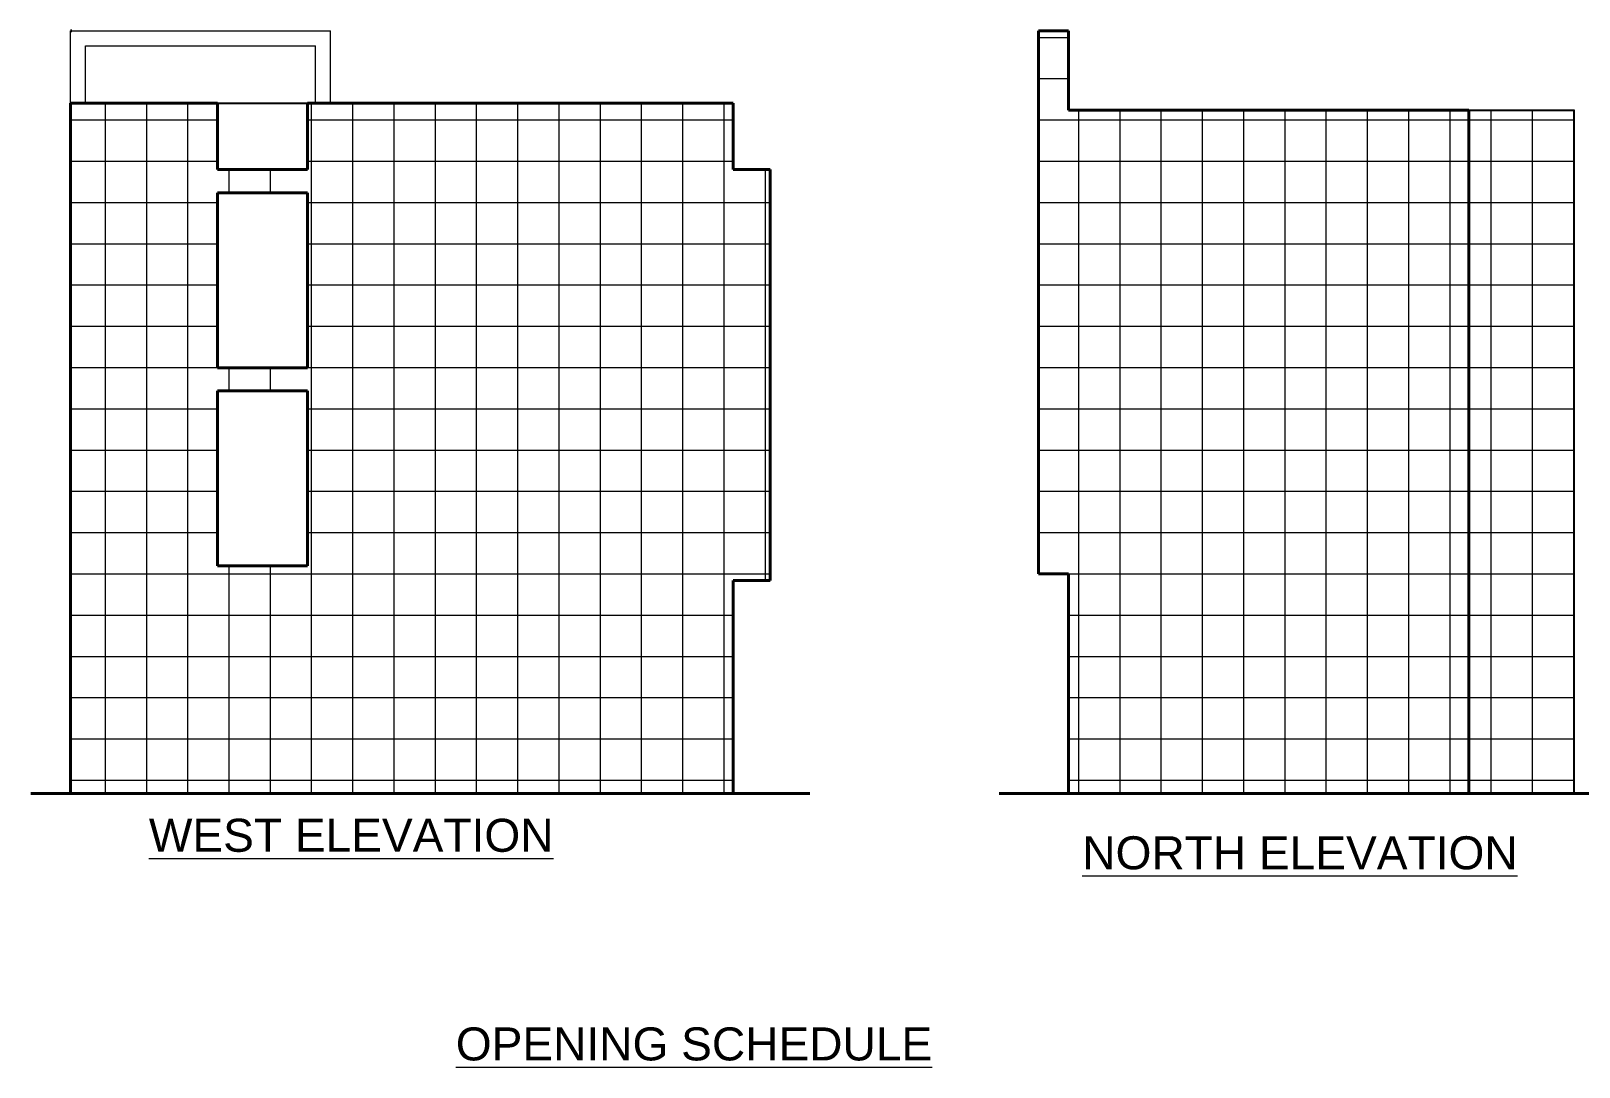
# Model space of a CAD drawing. Header units: inches. Extents: x 137851 to 141026, y -21374 to -19129.
# Drawn here: x 139547 to 140485, y -20676 to -20048 of the extents above; entities that cross this region are included whole.
import ezdxf

# ---------------------------------------------------------------- set-up
doc = ezdxf.new("R2010")
doc.units = ezdxf.units.IN
doc.header["$LTSCALE"] = 0.5
doc.header["$MEASUREMENT"] = 0
for name, color, linetype, lineweight in [('HACTH', 253, 'Continuous', 9), ('hatch', 9, 'Continuous', 5), ('PARAPET', 50, 'Continuous', 13), ('Text-100.w', 254, 'Continuous', 9), ('wall', 1, 'Continuous', 40), ('wall light', 6, 'Continuous', 25)]:
    doc.layers.add(name, color=color, linetype=linetype, lineweight=lineweight)
doc.styles.add('arial', font='arial.ttf')
pattern_1 = [(90, (4657.23, 1022.8), (-25, 0), []), (180, (4657.23, 1022.8), (-4e-15, -25), [])]

msp = doc.modelspace()

# ---------------------------------------------------------------- hatches: boundary and pattern name
at = {"layer": 'HACTH'}
h = msp.add_hatch(dxfattribs=at)
h.set_pattern_fill('ANSI37', color=256, scale=200, angle=45)
h.set_pattern_definition(pattern_1)
h.paths.add_polyline_path([(140157.89, -20377.29), (140175.89, -20377.29), (140175.89, -20510.29), (140418.66, -20510.29), (140418.66, -20096.29), (140175.89, -20096.29), (140175.89, -20048.29), (140157.89, -20048.29)])
at = {"layer": 'hatch'}
h = msp.add_hatch(dxfattribs=at)
h.set_pattern_fill('ANSI37', color=256, scale=200, angle=45)
h.set_pattern_definition([(90, (3792.213, 1022.8), (-25, 0), []), (180, (3792.213, 1022.8), (-4e-15, -25), [])])
h.paths.add_polyline_path([(139714.61, -20091.94), (139714.61, -20132.29), (139660.08, -20132.29), (139660.08, -20091.94), (139571.08, -20091.94), (139571.08, -20510.29), (139972.76, -20510.29), (139972.76, -20381.29), (139995.1, -20381.29), (139995.1, -20132.29), (139972.76, -20132.29), (139972.76, -20091.94)])
h.paths.add_polyline_path([(139714.61, -20252.29), (139660.08, -20252.29), (139660.08, -20146.29), (139714.61, -20146.29)], flags=16)
h.paths.add_polyline_path([(139714.61, -20266.29), (139714.61, -20372.29), (139660.08, -20372.29), (139660.08, -20266.29)], flags=16)
h = msp.add_hatch(dxfattribs=at)
h.set_pattern_fill('ANSI37', color=256, scale=200, angle=45)
h.set_pattern_definition(pattern_1)
h.paths.add_polyline_path([(140418.66, -20510.29), (140482.68, -20510.29), (140482.68, -20096.29), (140418.66, -20096.29)])

# ---------------------------------------------------------------- linework, layer by layer
at = {"layer": 'PARAPET'}
for p, q in [((139571.08, -20048.29), (139728.61, -20048.29)), ((139571.08, -20091.94), (139571.08, -20048.29)), ((139728.61, -20091.94), (139728.61, -20048.29)), ((139580.08, -20057.29), (139719.61, -20057.29)), ((139580.08, -20091.94), (139580.08, -20057.29)), ((139719.61, -20091.94), (139719.61, -20057.29)), ((140482.68, -20510.29), (140482.68, -20096.29))]:
    msp.add_line(p, q, dxfattribs=at)
at = {"layer": 'wall'}
for p, q in [((139571.06, -20048.29), (139571.77, -20048.29)), ((140157.89, -20377.29), (140157.89, -20048.29)), ((140157.89, -20048.29), (140175.89, -20048.29)), ((140175.89, -20048.29), (140175.89, -20096.29)), ((139571.08, -20510.29), (139571.08, -20091.94)), ((139660.08, -20091.94), (139571.08, -20091.94)), ((139660.08, -20091.94), (139660.08, -20132.29)), ((139972.76, -20091.94), (139714.61, -20091.94)), ((139714.61, -20091.94), (139714.61, -20132.29)), ((139972.76, -20091.94), (139972.76, -20132.29)), ((140418.66, -20096.29), (140175.89, -20096.29)), ((140418.66, -20096.29), (140418.66, -20510.29)), ((139714.61, -20132.29), (139660.08, -20132.29)), ((139995.1, -20132.29), (139972.76, -20132.29)), ((139995.1, -20381.29), (139995.1, -20132.29)), ((139660.08, -20146.29), (139660.08, -20252.29)), ((139714.61, -20146.29), (139660.08, -20146.29)), ((139714.61, -20146.29), (139714.61, -20252.29)), ((139714.61, -20252.29), (139660.08, -20252.29)), ((139660.08, -20266.29), (139660.08, -20372.29)), ((139714.61, -20266.29), (139660.08, -20266.29)), ((139714.61, -20266.29), (139714.61, -20372.29)), ((139714.61, -20372.29), (139660.08, -20372.29)), ((140175.89, -20377.29), (140157.89, -20377.29)), ((140175.89, -20377.29), (140175.89, -20510.29)), ((139995.1, -20381.29), (139972.76, -20381.29)), ((139972.76, -20381.29), (139972.76, -20510.29)), ((140019.1, -20510.29), (139547.08, -20510.29)), ((140506.68, -20510.29), (140133.89, -20510.29))]:
    msp.add_line(p, q, dxfattribs=at)
at = {"layer": 'wall light'}
for p, q in [((139660.08, -20091.94), (139714.61, -20091.94)), ((140418.66, -20096.29), (140482.68, -20096.29))]:
    msp.add_line(p, q, dxfattribs=at)

# ---------------------------------------------------------------- texts
at = {"layer": 'Text-100.w', "char_height": 20, "attachment_point": 2, "style": 'arial'}
for s, insert in [('{\\LWEST ELEVATION}', (139741.2, -20525.6)), ('{\\LNORTH ELEVATION}', (140316.29, -20536.21))]:
    msp.add_mtext_dynamic_manual_height_columns(s, width=940.9712, gutter_width=100, heights=[0], dxfattribs=dict(at, insert=insert))
at = {"layer": 'Text-100.w', "insert": (139948.97, -20652), "char_height": 20, "width": 940.9712, "attachment_point": 2, "style": 'arial'}
msp.add_mtext('{\\LOPENING SCHEDULE}', dxfattribs=at)

doc.saveas('drawing.dxf')
